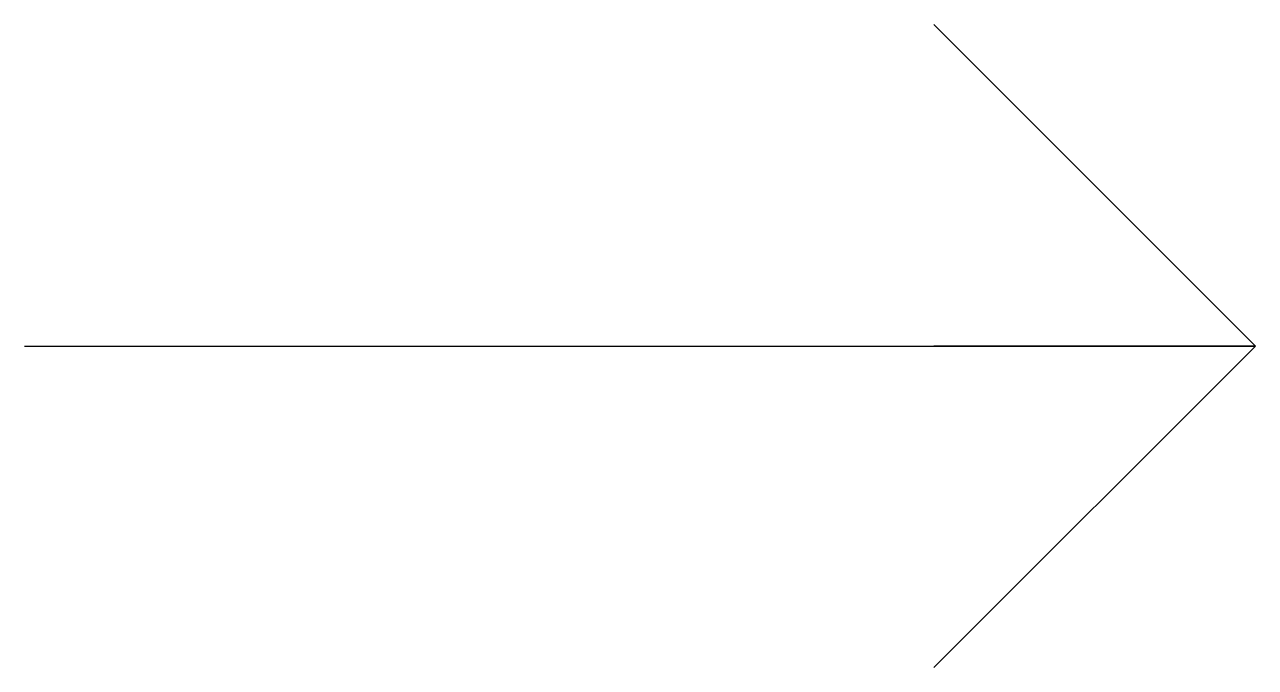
# Model space of a CAD drawing. Header units: millimetres. Extents: x -8 to 2.8, y -2.8 to 2.8.
import ezdxf

# ---------------------------------------------------------------- set-up
doc = ezdxf.new("R2010")
doc.units = ezdxf.units.MM
doc.header["$MEASUREMENT"] = 0

# ---------------------------------------------------------------- blocks, each defined once
blk = doc.blocks.new('SNITT_PIL5')
for p, q in [((2.828, 0), (0, 2.828)), ((0, 0), (2.828, 0)), ((0, -2.828), (2.828, 0))]:
    blk.add_line(p, q)
blk = doc.blocks.new('SNITT_LINJE')
blk.add_line((0, 0), (-0.001, 0))

msp = doc.modelspace()

# ---------------------------------------------------------------- linework, layer by layer
for p, q in [((0, -2.828), (2.828, 0)), ((2.828, 0), (0, 0))]:
    msp.add_line(p, q)
msp.add_lwpolyline([(-8, 0), (0, 0)])

# ---------------------------------------------------------------- block references
for name in ['SNITT_PIL5', 'SNITT_LINJE']:
    msp.add_blockref(name, (0, 0))

doc.saveas('drawing.dxf')
